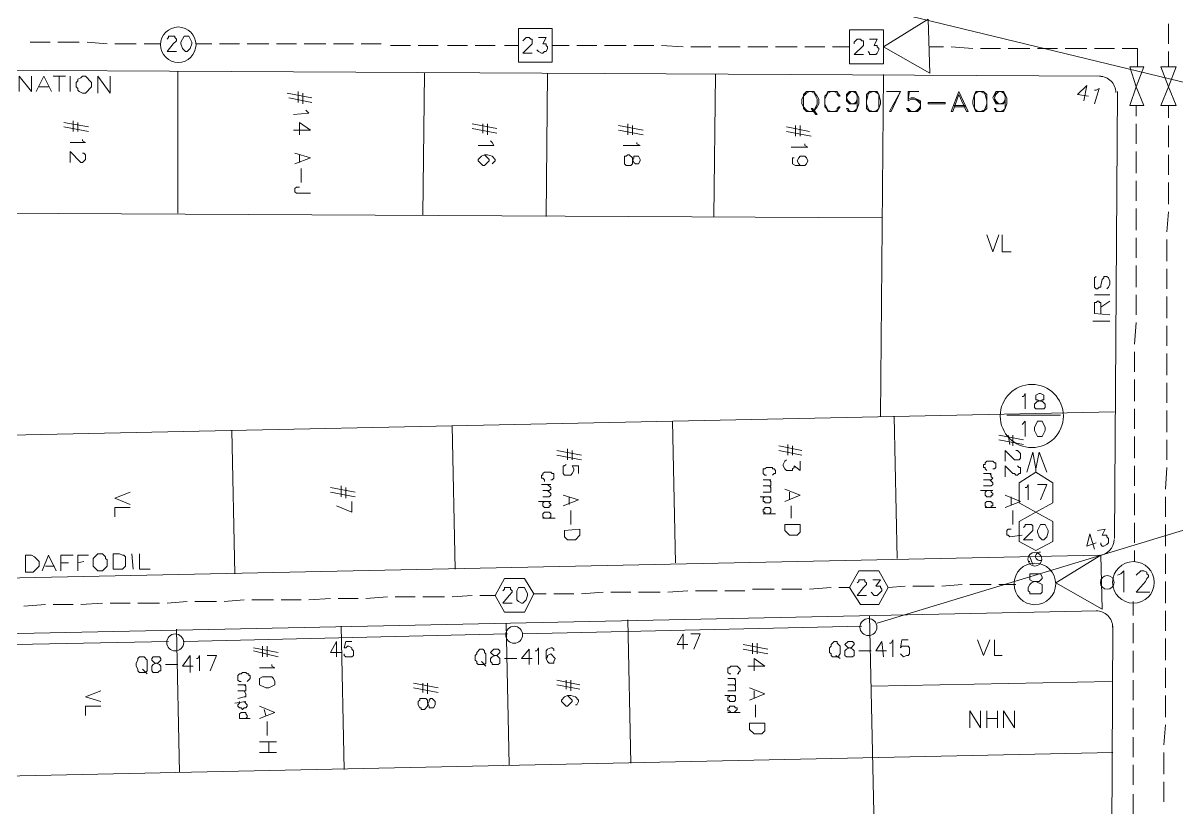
# Model space of a CAD drawing. Header units: millimetres. Extents: x 5.9 to 40.1, y 2 to 30.5.
# Drawn here: x 18.344 to 21.81, y 17.949 to 20.307 of the extents above; entities that cross this region are included whole.
import ezdxf

# ---------------------------------------------------------------- set-up
doc = ezdxf.new("R2010")
doc.units = ezdxf.units.MM
for name, color, linetype, true_color in [('PDF_S31$Actives-LineExtender', 94, 'Continuous', 0x009500), ('PDF_S31$Cable-565', 23, 'Continuous', 0xdd8a6e), ('PDF_S31$LOTS', 254, 'Continuous', 0xdcdcdc), ('PDF_S31$ROAD', 8, 'Continuous', 0x808080), ('PDF_S31$SDU', 157, 'Continuous', 0x396472), ('PDF_S31$Symbols-EndOfLine', 15, 'Continuous', 0x954a4a)]:
    doc.layers.add(name, color=color, linetype=linetype, true_color=true_color)
for name, color, linetype in [('PDF_S31$NAME-ROAD', 7, 'Continuous'), ('PDF_S31$Passives-Highleg', 7, 'Continuous'), ('PDF_S31$Passives-Splt2way', 7, 'Continuous'), ('PDF_S31$Passives-TapOffs', 7, 'Continuous'), ('PDF_S31$POLE', 7, 'Continuous'), ('PDF_S31$STRAND', 7, 'Continuous'), ('PDF_S31$Symbols-Splice', 7, 'Continuous'), ('PDF_S31$Symbols-Terminator', 7, 'Continuous')]:
    doc.layers.add(name, color=color, linetype=linetype)

msp = doc.modelspace()

# ---------------------------------------------------------------- linework, layer by layer
at = {"layer": 'PDF_S31$Actives-LineExtender', "lineweight": 9}
for points in [[(21.0671, 20.1565), (20.9283, 20.2352), (21.0625, 20.3185)], [(20.6969, 20.101), (20.7201, 20.101), (20.7247, 20.0917), (20.7293, 20.0871), (20.7339, 20.0778), (20.7339, 20.064), (20.7293, 20.0547), (20.7247, 20.0501), (20.7201, 20.0408), (20.6969, 20.0408), (20.6877, 20.0501), (20.6877, 20.0547), (20.683, 20.064), (20.683, 20.0778), (20.6877, 20.0871), (20.6877, 20.0917)], [(20.7062, 20.101), (20.7108, 20.101), (20.7201, 20.0964), (20.7293, 20.0778), (20.7293, 20.064), (20.7201, 20.0455), (20.7108, 20.0408), (20.7062, 20.0408), (20.6969, 20.0455), (20.6877, 20.0547), (20.6877, 20.0871), (20.6969, 20.0964)], [(20.7524, 20.0778), (20.7524, 20.064), (20.7617, 20.0455), (20.771, 20.0408), (20.7617, 20.0408), (20.7571, 20.0501), (20.7524, 20.0547), (20.7524, 20.064), (20.7524, 20.0778), (20.7524, 20.0871), (20.7571, 20.0917), (20.7617, 20.101), (20.771, 20.101), (20.7802, 20.101), (20.771, 20.101), (20.7617, 20.0964)], [(20.7802, 20.101), (20.7895, 20.101), (20.7941, 20.0917), (20.7987, 20.0871), (20.7941, 20.0871), (20.7895, 20.0917), (20.7895, 20.0964)], [(20.8866, 20.101), (20.9098, 20.101), (20.9144, 20.0917), (20.919, 20.0732), (20.919, 20.064), (20.9144, 20.0501), (20.9098, 20.0408), (20.8866, 20.0408), (20.8774, 20.0501), (20.8774, 20.0917)], [(20.9375, 20.101), (20.9792, 20.101)], [(20.9468, 20.0408), (20.9792, 20.101), (20.9514, 20.0408)], [(21.155, 20.101), (21.1828, 20.0408), (21.1781, 20.0408), (21.155, 20.0917), (21.1365, 20.0408), (21.1319, 20.0408)], [(21.2059, 20.101), (21.229, 20.101), (21.2383, 20.0917), (21.2383, 20.0501), (21.229, 20.0408), (21.2059, 20.0408), (21.2013, 20.0501), (21.1966, 20.064), (21.1966, 20.0732), (21.2013, 20.0917)], [(21.0625, 20.064), (21.0625, 20.0686), (21.1134, 20.0686), (21.1134, 20.064)], [(20.7293, 20.0316), (20.7247, 20.0316), (20.7108, 20.0501), (20.7154, 20.0501)], [(20.771, 20.0408), (20.7802, 20.0408)], [(20.7895, 20.0455), (20.7895, 20.0501), (20.7941, 20.0547), (20.7987, 20.0547), (20.7941, 20.0501), (20.7895, 20.0408), (20.7802, 20.0408)], [(21.5853, 18.5463), (21.4465, 18.625), (21.5807, 18.7083)]]:
    msp.add_lwpolyline(points, close=True, dxfattribs=at)
for points in [[(20.8496, 20.0825), (20.8496, 20.0732), (20.845, 20.064), (20.8265, 20.064), (20.8172, 20.0732), (20.8172, 20.0917), (20.8265, 20.101), (20.845, 20.101), (20.8542, 20.0825), (20.8542, 20.064), (20.8496, 20.0501), (20.845, 20.0408), (20.8219, 20.0408), (20.8172, 20.0501), (20.8219, 20.0501), (20.8265, 20.0408)], [(20.8311, 20.064), (20.8219, 20.0732), (20.8172, 20.0825), (20.8219, 20.0917), (20.8311, 20.101), (20.8172, 20.0871)], [(20.8311, 20.101), (20.8357, 20.101), (20.845, 20.0964), (20.8496, 20.0871)], [(20.8404, 20.101), (20.8496, 20.0917), (20.8496, 20.0501), (20.8404, 20.0408)], [(20.8866, 20.0408), (20.882, 20.0501), (20.8774, 20.064), (20.8774, 20.0732), (20.882, 20.0917), (20.8866, 20.101)], [(20.8866, 20.0964), (20.8959, 20.101), (20.9005, 20.101), (20.9098, 20.0964)], [(20.9051, 20.101), (20.9144, 20.0917), (20.9144, 20.0501), (20.9051, 20.0408)], [(21.0254, 20.0408), (21.0347, 20.0501), (21.0393, 20.0593), (21.0393, 20.064), (21.0301, 20.0732), (21.0208, 20.0778), (21.0116, 20.0778), (21.0023, 20.0732), (21.0023, 20.101), (21.0347, 20.101), (21.0069, 20.101), (21.0023, 20.0778), (21.0116, 20.0825), (21.0208, 20.0825), (21.0393, 20.0732), (21.0393, 20.0501), (21.0301, 20.0408), (21.0023, 20.0408), (21.0023, 20.0455), (20.9977, 20.0501), (21.0023, 20.0501), (21.0023, 20.0455), (21.0116, 20.0408), (21.0208, 20.0408), (21.0301, 20.0455), (21.0393, 20.0547)], [(21.2105, 20.0408), (21.2013, 20.0501), (21.2013, 20.0917), (21.2105, 20.101)], [(21.2059, 20.0964), (21.2151, 20.101), (21.2198, 20.101), (21.229, 20.0964)], [(21.229, 20.101), (21.2337, 20.0917), (21.2383, 20.0732), (21.2383, 20.064), (21.2337, 20.0501), (21.229, 20.0408)], [(21.2938, 20.0825), (21.2938, 20.0732), (21.2892, 20.064), (21.266, 20.064), (21.2568, 20.0825), (21.266, 20.101), (21.2892, 20.101), (21.2984, 20.0825), (21.2984, 20.064), (21.2938, 20.0501), (21.2892, 20.0408), (21.266, 20.0408), (21.2614, 20.0501), (21.266, 20.0501), (21.266, 20.0408)], [(21.2753, 20.064), (21.266, 20.0732), (21.2614, 20.0825), (21.266, 20.0917), (21.2753, 20.101), (21.2799, 20.101), (21.2892, 20.0964), (21.2938, 20.0871)], [(21.2614, 20.0871), (21.266, 20.0964), (21.2753, 20.101)], [(21.2846, 20.101), (21.2938, 20.0917), (21.2938, 20.0501), (21.2846, 20.0408)], [(20.8496, 20.0778), (20.845, 20.0686), (20.8357, 20.064), (20.8311, 20.064), (20.8172, 20.0778)], [(20.8496, 20.0732), (20.8404, 20.064)], [(21.0254, 20.0778), (21.0347, 20.0732), (21.0393, 20.064)], [(21.2938, 20.0778), (21.2892, 20.0686), (21.2799, 20.064), (21.2753, 20.064), (21.266, 20.0686), (21.2614, 20.0778)], [(21.2938, 20.0732), (21.2846, 20.064)], [(20.845, 20.0455), (20.8357, 20.0408), (20.8311, 20.0408), (20.8219, 20.0455)], [(20.9098, 20.0455), (20.9005, 20.0408), (20.8959, 20.0408), (20.8866, 20.0455)], [(21.0023, 20.0501), (21.0116, 20.0408)], [(21.1735, 20.0593), (21.1411, 20.0593)], [(21.1735, 20.0547), (21.1411, 20.0547)], [(21.229, 20.0455), (21.2198, 20.0408), (21.2151, 20.0408), (21.2059, 20.0455)], [(21.2892, 20.0455), (21.2799, 20.0408), (21.2753, 20.0408), (21.266, 20.0455)]]:
    msp.add_lwpolyline(points, dxfattribs=at)
at = {"layer": 'PDF_S31$Cable-565', "lineweight": 13}
for points in [[(21.7843, 20.2444), (21.7843, 20.3046)], [(18.4251, 20.249), (18.3649, 20.249)], [(18.513, 20.249), (18.4482, 20.249)], [(18.5963, 20.2444), (18.5361, 20.249)], [(18.6842, 20.2444), (18.6194, 20.2444)], [(18.7582, 20.2444), (18.7073, 20.2444)], [(18.9109, 20.2444), (18.8646, 20.2444)], [(18.9942, 20.2444), (18.934, 20.2444)], [(19.0821, 20.2444), (19.0173, 20.2444)], [(19.1654, 20.2444), (19.1052, 20.2444)], [(19.2533, 20.2444), (19.1885, 20.2444)], [(19.3366, 20.2444), (19.2764, 20.2444)], [(19.4199, 20.2444), (19.3597, 20.2444)], [(19.5078, 20.2398), (19.4476, 20.2398)], [(19.5911, 20.2398), (19.5309, 20.2398)], [(19.679, 20.2398), (19.6188, 20.2398)], [(19.7623, 20.2398), (19.7021, 20.2398)], [(19.8317, 20.2398), (19.79, 20.2398)], [(19.9844, 20.2398), (19.9335, 20.2398)], [(20.0677, 20.2398), (20.0075, 20.2398)], [(20.1556, 20.2398), (20.0908, 20.2398)], [(20.2389, 20.2398), (20.1787, 20.2398)], [(20.3268, 20.2352), (20.262, 20.2398)], [(20.41, 20.2352), (20.3499, 20.2352)], [(20.498, 20.2352), (20.4332, 20.2352)], [(20.5812, 20.2352), (20.5211, 20.2352)], [(20.6692, 20.2352), (20.6044, 20.2352)], [(20.7524, 20.2352), (20.6923, 20.2352)], [(20.8265, 20.2352), (20.7756, 20.2352)], [(21.1087, 20.2352), (21.0671, 20.2352)], [(21.1966, 20.2305), (21.1319, 20.2352)], [(21.2799, 20.2305), (21.2198, 20.2305)], [(21.3678, 20.2305), (21.3031, 20.2305)], [(21.4511, 20.2305), (21.391, 20.2305)], [(21.539, 20.2305), (21.4743, 20.2305)], [(21.6223, 20.2305), (21.5622, 20.2305)], [(21.6917, 20.175), (21.6917, 20.2305), (21.6455, 20.2305)], [(21.7843, 20.175), (21.7843, 20.2213)], [(21.6871, 20.0269), (21.6871, 20.0593)], [(21.7843, 20.0223), (21.7843, 20.0593)], [(21.6871, 19.9437), (21.6871, 20.0038)], [(21.7843, 19.9344), (21.7843, 19.9992)], [(21.6871, 19.8557), (21.6871, 19.9205)], [(21.7843, 19.8511), (21.7843, 19.9113)], [(21.6871, 19.7725), (21.6871, 19.8326)], [(21.7843, 19.7632), (21.7843, 19.828)], [(21.6871, 19.6846), (21.6871, 19.7493)], [(21.7796, 19.6799), (21.7843, 19.7401)], [(21.6871, 19.6013), (21.6871, 19.6614)], [(21.7796, 19.592), (21.7796, 19.6568)], [(21.6871, 19.5134), (21.6871, 19.5781)], [(21.7796, 19.5087), (21.7796, 19.5689)], [(21.6871, 19.4301), (21.6871, 19.4902)], [(21.7796, 19.4208), (21.7796, 19.4856)], [(21.6825, 19.3422), (21.6871, 19.4069)], [(21.7796, 19.3375), (21.7796, 19.3977)], [(21.6825, 19.2589), (21.6825, 19.319)], [(21.7796, 19.2496), (21.7796, 19.3144)], [(21.6825, 19.171), (21.6825, 19.2357)], [(21.7796, 19.1663), (21.7796, 19.2265)], [(21.6825, 19.0877), (21.6825, 19.1478)], [(21.7796, 19.0784), (21.7796, 19.1432)], [(21.6825, 18.9998), (21.6825, 19.0645)], [(21.7796, 18.9951), (21.7796, 19.0553)], [(21.6825, 18.9165), (21.6825, 18.9766)], [(21.775, 18.9072), (21.7796, 18.972)], [(21.6825, 18.8286), (21.6825, 18.8933)], [(21.775, 18.8239), (21.775, 18.8841)], [(21.6825, 18.7453), (21.6825, 18.8054)], [(21.775, 18.736), (21.775, 18.8008)], [(21.6825, 18.6897), (21.6825, 18.7221)], [(21.775, 18.6527), (21.775, 18.7129)], [(20.7062, 18.6065), (20.771, 18.6111)], [(20.7941, 18.6111), (20.8265, 18.6111)], [(20.9422, 18.6111), (20.9931, 18.6157)], [(21.0162, 18.6157), (21.081, 18.6157)], [(21.1041, 18.6157), (21.1643, 18.6203)], [(21.1874, 18.6203), (21.2522, 18.6203)], [(21.2753, 18.6203), (21.3262, 18.6203)], [(21.775, 18.5648), (21.775, 18.6296)], [(19.2024, 18.5741), (19.2672, 18.5787)], [(19.2903, 18.5787), (19.3505, 18.5787)], [(19.3736, 18.5787), (19.4384, 18.5833)], [(19.4615, 18.5833), (19.5217, 18.5833)], [(19.5448, 18.5833), (19.6096, 18.5833)], [(19.6327, 18.5833), (19.6929, 18.5879)], [(19.716, 18.5879), (19.7623, 18.5879)], [(19.8779, 18.5926), (19.915, 18.5926)], [(19.9381, 18.5926), (19.9982, 18.5926)], [(20.0214, 18.5926), (20.0862, 18.5972)], [(20.1093, 18.5972), (20.1694, 18.5972)], [(20.1926, 18.5972), (20.2574, 18.5972)], [(20.2805, 18.5972), (20.3406, 18.6018)], [(20.3638, 18.6018), (20.4286, 18.6018)], [(20.4517, 18.6018), (20.5118, 18.6018)], [(20.535, 18.6065), (20.5998, 18.6065)], [(20.6229, 18.6065), (20.683, 18.6065)], [(18.3464, 18.5556), (18.4112, 18.5602)], [(18.4343, 18.5602), (18.4945, 18.5602)], [(18.5176, 18.5602), (18.5824, 18.5648)], [(18.6055, 18.5648), (18.6657, 18.5648)], [(18.6888, 18.5648), (18.7536, 18.5648)], [(18.7767, 18.5648), (18.8369, 18.5694)], [(18.86, 18.5694), (18.9248, 18.5694)], [(18.9479, 18.5694), (19.0081, 18.5741)], [(19.0312, 18.5741), (19.096, 18.5741)], [(19.1191, 18.5741), (19.1793, 18.5741)], [(21.6779, 18.5278), (21.6779, 18.5694)], [(21.775, 18.4815), (21.775, 18.5417)], [(21.6779, 18.4445), (21.6779, 18.5047)], [(21.775, 18.3936), (21.775, 18.4584)], [(21.6779, 18.3566), (21.6779, 18.4214)], [(21.775, 18.3103), (21.775, 18.3705)], [(21.6779, 18.2733), (21.6779, 18.3335)], [(21.775, 18.2224), (21.775, 18.2872)], [(21.6779, 18.1854), (21.6779, 18.2502)], [(21.7704, 18.1391), (21.775, 18.1993)], [(21.6779, 18.1021), (21.6779, 18.1623)], [(21.7704, 18.0512), (21.7704, 18.116)], [(21.6779, 18.0188), (21.6779, 18.079)], [(21.7704, 17.9679), (21.7704, 18.0281)], [(21.6779, 17.9309), (21.6779, 17.9911)]]:
    msp.add_lwpolyline(points, dxfattribs=at)
at = {"layer": 'PDF_S31$LOTS', "lineweight": 0}
for points in [[(18.8091, 20.1611), (18.8091, 19.7354)], [(19.5494, 20.1565), (19.5448, 19.7308)], [(19.9196, 20.1565), (19.915, 19.7262)], [(20.4239, 20.1519), (20.4193, 19.7262)], [(20.9283, 20.1519), (20.919, 19.1247)], [(20.9236, 19.7216), (16.5465, 19.7447)], [(21.6223, 19.1386), (16.9768, 19.0414)], [(19.642, 18.6666), (19.6327, 19.0969)], [(20.3036, 18.6851), (20.2944, 19.1108)], [(20.9699, 18.699), (20.9607, 19.1247)], [(18.9803, 18.6527), (18.971, 19.083)], [(20.1694, 18.0836), (20.1602, 18.5139)], [(20.919, 17.024), (20.8866, 18.5278)], [(18.8137, 18.0558), (18.8045, 18.4862)], [(19.3088, 18.0651), (19.2996, 18.4954)], [(19.8039, 18.079), (19.7947, 18.5047)], [(21.6131, 18.3288), (20.8913, 18.315)], [(21.6177, 18.116), (15.5656, 17.9864)]]:
    msp.add_lwpolyline(points, dxfattribs=at)
at = {"layer": 'PDF_S31$NAME-ROAD', "lineweight": 9}
for points in [[(18.3325, 20.101), (18.3325, 20.1473), (18.3695, 20.101), (18.3695, 20.1473)], [(18.3834, 20.101), (18.4066, 20.1473), (18.4297, 20.101)], [(18.4713, 20.1473), (18.4343, 20.1473)], [(18.4528, 20.101), (18.4528, 20.1473)], [(18.4852, 20.101), (18.4852, 20.1473)], [(18.5685, 20.0964), (18.5685, 20.1473), (18.6055, 20.0964), (18.6055, 20.1473)], [(18.4204, 20.1149), (18.3927, 20.1149)], [(21.5992, 19.5087), (21.6038, 19.5134), (21.6084, 19.5226), (21.6084, 19.5319), (21.6038, 19.5411), (21.5992, 19.5457), (21.5899, 19.5457), (21.5899, 19.5411), (21.5853, 19.5365), (21.5807, 19.518), (21.5807, 19.5134), (21.5761, 19.5134), (21.5714, 19.5087), (21.5668, 19.5087), (21.5622, 19.5134), (21.5622, 19.5411), (21.5668, 19.5457)], [(21.6084, 19.4902), (21.5622, 19.4902)], [(21.6084, 19.4301), (21.5622, 19.4347), (21.5622, 19.4671), (21.5668, 19.4671), (21.5714, 19.4717), (21.5761, 19.4717), (21.5761, 19.4671), (21.5807, 19.4671), (21.5807, 19.4347)], [(21.6084, 19.4717), (21.5807, 19.4532)], [(21.6084, 19.4116), (21.5575, 19.4116)], [(18.4019, 18.662), (18.4204, 18.7083), (18.4436, 18.662)], [(18.4575, 18.662), (18.4575, 18.7083), (18.4945, 18.7083)], [(18.4806, 18.6851), (18.4575, 18.6851)], [(18.5083, 18.662), (18.5083, 18.7083), (18.5407, 18.7083)], [(18.5269, 18.6897), (18.5083, 18.6851)], [(18.6749, 18.6666), (18.6703, 18.7129)], [(18.7258, 18.6666), (18.6934, 18.6666), (18.6934, 18.7129)], [(18.4389, 18.6759), (18.4112, 18.6759)]]:
    msp.add_lwpolyline(points, dxfattribs=at)
for points in [[(18.5222, 20.1473), (18.5315, 20.1473), (18.55, 20.1287), (18.55, 20.1149), (18.5315, 20.0964), (18.5222, 20.0964), (18.513, 20.101), (18.5083, 20.1056), (18.5083, 20.1102), (18.5037, 20.1149), (18.5037, 20.1287), (18.5083, 20.1334), (18.5083, 20.138), (18.5176, 20.1426)], [(18.351, 18.7083), (18.3695, 18.7083), (18.3788, 18.7036), (18.3927, 18.6897), (18.3927, 18.6759), (18.3742, 18.6574), (18.351, 18.6574)], [(18.5685, 18.7129), (18.5824, 18.7129), (18.5916, 18.7036), (18.5916, 18.699), (18.5963, 18.6944), (18.5963, 18.6759), (18.5824, 18.662), (18.5685, 18.662), (18.5546, 18.6759), (18.5546, 18.699)], [(18.6148, 18.7129), (18.6333, 18.7129), (18.6425, 18.7083), (18.6472, 18.7083), (18.6518, 18.7036), (18.6518, 18.6759), (18.6425, 18.6666), (18.6148, 18.6666)]]:
    msp.add_lwpolyline(points, close=True, dxfattribs=at)
at = {"layer": 'PDF_S31$Passives-Highleg', "lineweight": 9}
msp.add_lwpolyline([(21.3678, 18.6897), (21.3632, 18.6897)], dxfattribs=at)
msp.add_lwpolyline([(21.3678, 18.7036), (21.3771, 18.6805)], close=True, dxfattribs=at)
for centre in [(21.3831, 18.6962), (21.6005, 18.6268)]:
    msp.add_circle(centre, 0.0208, dxfattribs=at)
msp.add_arc((21.3979, 18.705), 0.0127, 79.5085, 303.1113, dxfattribs=at)
at = {"layer": 'PDF_S31$Passives-Splt2way', "lineweight": 9}
msp.add_lwpolyline([(21.3678, 18.6527), (21.4002, 18.6527), (21.4049, 18.6435), (21.4049, 18.6388), (21.3956, 18.6296), (21.3817, 18.6296), (21.3725, 18.625), (21.3678, 18.6203), (21.3632, 18.6111), (21.3632, 18.6018), (21.3678, 18.5972), (21.3678, 18.5926), (21.4002, 18.5926), (21.4049, 18.5972), (21.4049, 18.6203), (21.3863, 18.6296), (21.3771, 18.6296), (21.3678, 18.6342)], close=True, dxfattribs=at)
for points in [[(21.6316, 18.6481), (21.6408, 18.6527), (21.6501, 18.662), (21.6501, 18.5972)], [(21.6871, 18.6481), (21.701, 18.662), (21.7102, 18.662), (21.7195, 18.6574), (21.7195, 18.6527), (21.7241, 18.6481), (21.7241, 18.6435), (21.7195, 18.6388), (21.7149, 18.6296), (21.6871, 18.5972), (21.7287, 18.5972)]]:
    msp.add_lwpolyline(points, dxfattribs=at)
for centre in [(21.3831, 18.6222), (21.6792, 18.6268)]:
    msp.add_circle(centre, 0.0625, dxfattribs=at)
at = {"layer": 'PDF_S31$Passives-TapOffs', "lineweight": 9}
for points in [[(19.8317, 20.2907), (19.9335, 20.2907), (19.9335, 20.1889), (19.8317, 20.1889)], [(20.9283, 20.1843), (20.8265, 20.1843), (20.8265, 20.2861), (20.9283, 20.2861)], [(18.8276, 20.2676), (18.8415, 20.2676), (18.8507, 20.249), (18.8507, 20.2444), (18.8461, 20.2305), (18.8369, 20.2213), (18.8322, 20.2213), (18.823, 20.2305), (18.8184, 20.2444), (18.8184, 20.249)], [(21.3355, 18.9257), (21.3863, 18.9581), (21.4372, 18.9257), (21.4372, 18.8656), (21.3863, 18.8378), (21.3355, 18.8656)], [(21.3355, 18.81), (21.3863, 18.8378), (21.4372, 18.81), (21.4372, 18.7499), (21.3863, 18.7221), (21.3355, 18.7499)], [(21.4002, 18.8008), (21.4141, 18.8008), (21.4234, 18.7823), (21.4234, 18.7777), (21.4187, 18.7638), (21.4095, 18.7545), (21.4049, 18.7545), (21.3956, 18.7638), (21.391, 18.7777), (21.391, 18.7823)], [(20.8589, 18.5602), (20.8265, 18.6111), (20.8542, 18.662), (20.9144, 18.662), (20.9422, 18.6111), (20.9144, 18.5602)], [(19.79, 18.5371), (19.7623, 18.5879), (19.79, 18.6388), (19.8502, 18.6388), (19.8779, 18.5926), (19.8502, 18.5371)], [(19.8317, 18.6111), (19.8502, 18.6111), (19.8594, 18.5926), (19.8594, 18.5879), (19.8548, 18.5741), (19.8456, 18.5648), (19.8409, 18.5648), (19.8317, 18.5694), (19.827, 18.5741), (19.827, 18.6018)]]:
    msp.add_lwpolyline(points, close=True, dxfattribs=at)
for points in [[(18.8045, 20.2213), (18.7767, 20.2213), (18.7952, 20.2444), (18.8045, 20.2537), (18.8045, 20.2583), (18.7998, 20.2629), (18.7998, 20.2676), (18.7813, 20.2676), (18.7813, 20.2629), (18.7767, 20.2583)], [(19.8456, 20.2537), (19.8548, 20.2629), (19.8641, 20.2629), (19.8687, 20.2583), (19.8733, 20.2583), (19.8733, 20.2444), (19.8456, 20.2167), (19.8733, 20.2167)], [(19.8918, 20.2629), (19.915, 20.2629), (19.9057, 20.2444), (19.915, 20.2444), (19.915, 20.2398), (19.9196, 20.2352), (19.9196, 20.2305), (19.915, 20.2213), (19.9103, 20.2213), (19.9057, 20.2167), (19.9011, 20.2167), (19.8918, 20.2213), (19.8872, 20.2259)], [(20.8404, 20.2444), (20.8404, 20.249), (20.8496, 20.2583), (20.8589, 20.2583), (20.8635, 20.2537), (20.8681, 20.2537), (20.8681, 20.2398), (20.8404, 20.212), (20.8681, 20.212)], [(20.8866, 20.2583), (20.9098, 20.2583), (20.9005, 20.2398), (20.9098, 20.2398), (20.9098, 20.2352), (20.9144, 20.2305), (20.9144, 20.2259), (20.9098, 20.2167), (20.9051, 20.212), (20.8866, 20.212), (20.8866, 20.2167), (20.882, 20.2213)], [(21.354, 18.9118), (21.3586, 18.9118), (21.3632, 18.9211), (21.3632, 18.8748)], [(21.391, 18.9211), (21.4187, 18.9211), (21.4002, 18.8748)], [(21.3771, 18.7545), (21.3493, 18.7545), (21.3771, 18.7823), (21.3771, 18.7962), (21.3725, 18.8008), (21.354, 18.8008), (21.354, 18.7962), (21.3493, 18.7915)], [(19.8132, 18.5648), (19.7854, 18.5648), (19.8039, 18.5879), (19.8132, 18.5972), (19.8132, 18.6018), (19.8085, 18.6065), (19.8085, 18.6111), (19.79, 18.6111), (19.79, 18.6065), (19.7854, 18.6018)], [(20.8774, 18.5879), (20.8496, 18.5879), (20.8681, 18.6111), (20.8774, 18.6203), (20.8774, 18.625), (20.8728, 18.6296), (20.8728, 18.6342), (20.8542, 18.6342), (20.8542, 18.6296), (20.8496, 18.625)], [(20.8959, 18.6342), (20.919, 18.6342), (20.9051, 18.6157), (20.919, 18.6157), (20.919, 18.6111), (20.9236, 18.6065), (20.9236, 18.6018), (20.9098, 18.5879), (20.9005, 18.5879), (20.8913, 18.5972)]]:
    msp.add_lwpolyline(points, dxfattribs=at)
msp.add_circle((18.8103, 20.2417), 0.0532, dxfattribs=at)
at = {"layer": 'PDF_S31$POLE', "lineweight": 0}
for points in [[(20.7802, 18.4491), (20.7895, 18.4491), (20.7895, 18.4445), (20.7987, 18.4353), (20.7987, 18.4121), (20.7941, 18.4075), (20.7941, 18.4029), (20.7756, 18.4029), (20.771, 18.4075), (20.771, 18.4121), (20.7663, 18.4167), (20.7663, 18.4306), (20.771, 18.4353), (20.771, 18.4399)], [(20.8219, 18.4491), (20.8357, 18.4491), (20.8404, 18.4445), (20.8404, 18.4399), (20.8311, 18.4306), (20.8265, 18.4306), (20.8172, 18.426), (20.8126, 18.4214), (20.8126, 18.4075), (20.8172, 18.4029), (20.8357, 18.4029), (20.8404, 18.4075), (20.8404, 18.4214), (20.8357, 18.426), (20.8265, 18.4306), (20.8219, 18.4306), (20.8126, 18.4399)], [(18.6934, 18.4029), (18.7073, 18.4029), (18.7166, 18.3936), (18.7166, 18.3612), (18.7119, 18.3566), (18.6934, 18.3566), (18.6888, 18.3612), (18.6888, 18.3659), (18.6842, 18.3751), (18.6842, 18.3844), (18.6888, 18.3936), (18.6888, 18.3982)], [(18.7351, 18.4029), (18.7536, 18.4029), (18.7582, 18.3982), (18.7582, 18.3936), (18.749, 18.3844), (18.7443, 18.3844), (18.7351, 18.3797), (18.7304, 18.3751), (18.7304, 18.3612), (18.7351, 18.3566), (18.749, 18.3566), (18.7536, 18.3612), (18.7582, 18.3612), (18.7582, 18.3751), (18.7536, 18.3797), (18.7443, 18.3844), (18.7397, 18.3844), (18.7304, 18.3936), (18.7304, 18.3982)], [(19.716, 18.426), (19.7253, 18.426), (19.7299, 18.4214), (19.7299, 18.4167), (19.7345, 18.4121), (19.7345, 18.3844), (19.7299, 18.3797), (19.7114, 18.3797), (19.7067, 18.3844), (19.7067, 18.389), (19.7021, 18.3936), (19.7021, 18.4075), (19.7067, 18.4121), (19.7067, 18.4167)], [(19.7576, 18.426), (19.7715, 18.426), (19.7761, 18.4214), (19.7761, 18.4167), (19.7669, 18.4075), (19.7623, 18.4075), (19.7576, 18.4075), (19.7484, 18.4167)], [(19.9196, 18.4029), (19.9196, 18.4075), (19.9288, 18.4121), (19.9427, 18.3982), (19.9381, 18.389), (19.9381, 18.3844), (19.9242, 18.3844), (19.9196, 18.389), (19.915, 18.3982)]]:
    msp.add_lwpolyline(points, close=True, dxfattribs=at)
for points in [[(20.9375, 18.4214), (20.9051, 18.4214), (20.9236, 18.4491), (20.9283, 18.4029)], [(20.9468, 18.4445), (20.9514, 18.4445), (20.956, 18.4538), (20.956, 18.4029)], [(20.9792, 18.4121), (20.9884, 18.4029), (20.9977, 18.4075), (21.0023, 18.4075), (21.0069, 18.4121), (21.0069, 18.4306), (21.0023, 18.4353), (20.9838, 18.4353), (20.9792, 18.4306), (20.9838, 18.4538), (21.0023, 18.4538)], [(18.8554, 18.3751), (18.823, 18.3751), (18.8461, 18.4075), (18.8461, 18.3566)], [(18.8646, 18.3982), (18.8693, 18.3982), (18.8739, 18.4075), (18.8739, 18.3612)], [(18.897, 18.4075), (18.9248, 18.4075), (18.9063, 18.3612)], [(19.7669, 18.4075), (19.7761, 18.3982), (19.7761, 18.3844), (19.7715, 18.3797), (19.753, 18.3797), (19.753, 18.3844), (19.7484, 18.389), (19.7484, 18.3982), (19.753, 18.4029), (19.7623, 18.4075)], [(19.8733, 18.3982), (19.8409, 18.3982), (19.8641, 18.426), (19.8641, 18.3797)], [(19.8826, 18.4214), (19.8872, 18.4214), (19.8918, 18.4306), (19.8918, 18.3797)], [(19.915, 18.3982), (19.915, 18.4214), (19.9196, 18.426), (19.9288, 18.4306), (19.9335, 18.4306), (19.9381, 18.426), (19.9381, 18.4214)], [(20.7987, 18.3982), (20.7848, 18.4075)], [(20.8913, 18.4214), (20.8542, 18.4214)], [(18.8091, 18.3797), (18.7721, 18.3797)], [(19.7345, 18.3751), (19.7206, 18.389)], [(19.827, 18.3982), (19.79, 18.3982)], [(18.7166, 18.352), (18.7027, 18.3659)]]:
    msp.add_lwpolyline(points, dxfattribs=at)
for centre in [(20.8833, 18.4926), (19.8191, 18.4695), (18.8011, 18.4463)]:
    msp.add_circle(centre, 0.0255, dxfattribs=at)
at = {"layer": 'PDF_S31$ROAD', "lineweight": 0}
for points in [[(21.5807, 20.1473), (15.6118, 20.1796)], [(21.6223, 18.7591), (21.6316, 20.101)], [(15.6165, 18.5833), (21.5761, 18.7083)], [(15.6118, 18.4167), (21.5714, 18.5417)], [(21.6084, 16.6446), (21.6177, 18.4954)]]:
    msp.add_lwpolyline(points, dxfattribs=at)
for centre, start, end in [((21.5774, 20.0982), 359.6595, 89.6869), ((21.5728, 18.7564), 271.225, 359.6595), ((21.5681, 18.4926), 359.6594, 91.225)]:
    msp.add_arc(centre, 0.0486, start, end, dxfattribs=at)
at = {"layer": 'PDF_S31$SDU', "lineweight": 0}
for points in [[(19.17, 20.0686), (19.17, 20.101)], [(19.1376, 20.0964), (19.2117, 20.0825)], [(19.1422, 20.0825), (19.2117, 20.0686)], [(19.1839, 20.064), (19.1839, 20.0964)], [(19.1931, 20.0455), (19.2024, 20.0362), (19.1561, 20.0316)], [(18.4667, 20.0084), (18.5407, 19.9946)], [(18.4945, 19.9807), (18.4945, 20.0131)], [(18.5083, 19.9807), (18.5083, 20.0084)], [(19.1746, 19.9714), (19.1746, 20.0084), (19.207, 19.9853), (19.1561, 19.9853)], [(19.6929, 20.0038), (19.7669, 19.9899)], [(19.7253, 19.9761), (19.7253, 20.0038)], [(19.7391, 19.9714), (19.7391, 20.0038)], [(20.1324, 19.9992), (20.2065, 19.9853)], [(20.1602, 19.9714), (20.1602, 20.0038)], [(20.1741, 19.9714), (20.1741, 19.9992)], [(20.6645, 19.9668), (20.6645, 19.9992)], [(20.6784, 19.9668), (20.6784, 19.9992)], [(18.4667, 19.9946), (18.5407, 19.9807)], [(19.6929, 19.9899), (19.7669, 19.9761)], [(20.1324, 19.9853), (20.2065, 19.9714)], [(20.6368, 19.9946), (20.7062, 19.9807)], [(20.6368, 19.9807), (20.7108, 19.9668)], [(18.5222, 19.9575), (18.5222, 19.9529), (18.5315, 19.9483), (18.4852, 19.9483)], [(19.7484, 19.9529), (19.753, 19.9483), (19.7576, 19.939), (19.7114, 19.939)], [(20.188, 19.9483), (20.188, 19.9437), (20.1972, 19.939), (20.1463, 19.939)], [(20.6923, 19.9437), (20.6923, 19.939), (20.7016, 19.9344), (20.6507, 19.9344)], [(18.5222, 19.9159), (18.5269, 19.9159), (18.5315, 19.9113), (18.5315, 19.8974), (18.5222, 19.8881), (18.5176, 19.8881), (18.4852, 19.9205), (18.4852, 19.8881)], [(19.1608, 19.9159), (19.207, 19.902), (19.1608, 19.8835)], [(19.1746, 19.8881), (19.1746, 19.9113)], [(19.7299, 19.9113), (19.7438, 19.8974), (19.7438, 19.8928), (19.7299, 19.8789), (19.7253, 19.8789), (19.7114, 19.8928), (19.7114, 19.8974), (19.7206, 19.9066), (19.7299, 19.9113), (19.7391, 19.9113), (19.753, 19.9066), (19.7623, 19.8974), (19.7623, 19.8928), (19.753, 19.8835)], [(20.6784, 19.8789), (20.6923, 19.8789), (20.6969, 19.8835), (20.7016, 19.8928), (20.6969, 19.902), (20.6923, 19.9066), (20.6784, 19.9066), (20.6738, 19.902), (20.6692, 19.8928), (20.6738, 19.8835), (20.6784, 19.8789), (20.6645, 19.8789), (20.6553, 19.8835), (20.6553, 19.902), (20.6599, 19.902)], [(19.1793, 19.828), (19.1793, 19.8696)], [(19.207, 19.7956), (19.1654, 19.7956), (19.1608, 19.8002), (19.1608, 19.8095), (19.1654, 19.8141), (19.1746, 19.8141)], [(21.2753, 19.6707), (21.2568, 19.6198), (21.2383, 19.6707)], [(21.3123, 19.6198), (21.2846, 19.6198), (21.2846, 19.6707)], [(21.2753, 19.0692), (21.3493, 19.0553)], [(21.3077, 19.0414), (21.3031, 19.0692)], [(21.3169, 19.0368), (21.3169, 19.0692)], [(19.9797, 18.9951), (19.9797, 19.0275)], [(20.6136, 19.0368), (20.683, 19.0229)], [(20.6414, 19.009), (20.6414, 19.0414)], [(20.6553, 19.009), (20.6553, 19.0368)], [(21.2753, 19.0553), (21.3493, 19.0414)], [(19.9473, 19.0229), (20.0214, 19.009)], [(19.9473, 19.009), (20.0214, 18.9951)], [(19.9936, 18.9951), (19.9936, 19.0229)], [(20.6136, 19.0229), (20.683, 19.009)], [(20.6784, 18.9905), (20.6784, 18.9627), (20.6599, 18.9766), (20.6599, 18.972), (20.6553, 18.9674), (20.6553, 18.9627), (20.6368, 18.9627), (20.6321, 18.9674), (20.6275, 18.9766), (20.6275, 18.9812), (20.6321, 18.9905), (20.6368, 18.9951)], [(21.3262, 19.0229), (21.3308, 19.0229), (21.3401, 19.0136), (21.3401, 18.9998), (21.3355, 18.9951), (21.3216, 18.9951), (21.2938, 19.0229), (21.2938, 18.9905)], [(19.9103, 18.9303), (19.9103, 18.935), (19.9057, 18.9396), (19.9011, 18.9396), (19.9011, 18.9489), (19.9057, 18.9489), (19.9057, 18.9535), (19.9103, 18.9581), (19.9288, 18.9581), (19.9335, 18.9535), (19.9381, 18.9535), (19.9381, 18.9396), (19.9335, 18.935), (19.9288, 18.935)], [(19.9751, 18.9812), (19.9705, 18.9766), (19.9659, 18.9766), (19.9659, 18.9535), (19.9705, 18.9489), (19.989, 18.9489), (19.9936, 18.9535), (19.9982, 18.9627), (19.9982, 18.9674), (19.9936, 18.9766), (20.0121, 18.9766), (20.0121, 18.9535)], [(20.5766, 18.9489), (20.572, 18.9489), (20.5674, 18.9535), (20.5674, 18.9674), (20.572, 18.9674), (20.5766, 18.972), (20.5951, 18.972), (20.5951, 18.9674), (20.5998, 18.9674), (20.6044, 18.9627), (20.6044, 18.9535), (20.5998, 18.9535), (20.5951, 18.9489)], [(21.2383, 18.9627), (21.2337, 18.9674), (21.2337, 18.972), (21.229, 18.972), (21.229, 18.9812), (21.2337, 18.9812), (21.2337, 18.9859), (21.2383, 18.9905), (21.2568, 18.9905), (21.2614, 18.9859), (21.266, 18.9859), (21.266, 18.972), (21.2614, 18.9674), (21.2568, 18.9674)], [(21.2938, 18.9442), (21.2938, 18.9766), (21.3169, 18.9535), (21.3216, 18.9535), (21.3262, 18.9489), (21.3308, 18.9489), (21.3355, 18.9535), (21.3401, 18.9535), (21.3401, 18.972), (21.3355, 18.972), (21.3308, 18.9766)], [(20.5674, 18.935), (20.5905, 18.935)], [(20.5859, 18.935), (20.5905, 18.9303), (20.5905, 18.9165), (20.5674, 18.9165)], [(21.229, 18.9535), (21.2522, 18.9535)], [(21.2475, 18.9535), (21.2522, 18.9489), (21.2522, 18.9442), (21.2568, 18.9396), (21.2522, 18.935), (21.229, 18.935)], [(21.2475, 18.935), (21.2568, 18.9257), (21.2568, 18.9211), (21.2522, 18.9165), (21.229, 18.9165)], [(18.6657, 18.8609), (18.6194, 18.8795), (18.6657, 18.898)], [(19.2672, 18.9118), (19.3412, 18.898)], [(19.2672, 18.898), (19.3412, 18.8841)], [(19.2996, 18.8841), (19.2996, 18.9165)], [(19.3134, 18.8795), (19.3134, 18.9118)], [(19.9011, 18.9211), (19.9288, 18.9211)], [(19.9196, 18.9211), (19.9288, 18.9118), (19.9288, 18.9072), (19.9242, 18.9026), (19.9057, 18.9026)], [(19.9196, 18.9026), (19.9288, 18.8933), (19.9288, 18.8887), (19.9242, 18.8841), (19.9057, 18.8841)], [(19.9659, 18.8887), (20.0121, 18.8748), (19.9659, 18.8563)], [(20.5859, 18.9165), (20.5905, 18.9118), (20.5905, 18.898), (20.5674, 18.898)], [(20.6321, 18.9072), (20.6784, 18.8887), (20.6321, 18.8702)], [(20.646, 18.8748), (20.646, 18.898)], [(21.2198, 18.9026), (21.2568, 18.9026)], [(21.2522, 18.9026), (21.2522, 18.898), (21.2568, 18.8933), (21.2568, 18.8887), (21.2522, 18.8887), (21.2522, 18.8841), (21.2383, 18.8841), (21.2337, 18.8887), (21.2337, 18.898), (21.2383, 18.9026)], [(21.2938, 18.8887), (21.3401, 18.8702), (21.2938, 18.8517)], [(19.332, 18.8702), (19.332, 18.8378), (19.2857, 18.8563)], [(19.8918, 18.8702), (19.9288, 18.8702)], [(19.9242, 18.8702), (19.9242, 18.8656), (19.9288, 18.8609), (19.9288, 18.8563), (19.9242, 18.8563), (19.9242, 18.8517), (19.9103, 18.8517), (19.9057, 18.8563), (19.9057, 18.8656), (19.9103, 18.8702)], [(19.9844, 18.8609), (19.9844, 18.8841)], [(20.5581, 18.8841), (20.5905, 18.8841)], [(20.5859, 18.8841), (20.5905, 18.8795), (20.5905, 18.8702), (20.5859, 18.8656), (20.572, 18.8656), (20.572, 18.8702), (20.5674, 18.8702), (20.5674, 18.8795), (20.572, 18.8841)], [(20.6507, 18.8193), (20.6507, 18.8563)], [(21.2383, 18.8517), (21.2337, 18.8563), (21.2337, 18.8656), (21.2383, 18.8702), (21.2522, 18.8702), (21.2522, 18.8656), (21.2568, 18.8656), (21.2568, 18.8563), (21.2522, 18.8563), (21.2522, 18.8517)], [(21.3123, 18.8609), (21.3123, 18.8841)], [(18.6194, 18.8239), (18.6194, 18.8517), (18.6657, 18.8517)], [(19.9103, 18.8193), (19.9057, 18.8239), (19.9057, 18.8332), (19.9103, 18.8378), (19.9242, 18.8378), (19.9288, 18.8332), (19.9288, 18.8239), (19.9242, 18.8193)], [(19.9057, 18.8193), (19.9427, 18.8193)], [(19.989, 18.8008), (19.989, 18.8424)], [(20.572, 18.8332), (20.572, 18.8378), (20.5674, 18.8378), (20.5674, 18.8471), (20.572, 18.8471), (20.572, 18.8517), (20.5859, 18.8517), (20.5905, 18.8471), (20.5905, 18.8378), (20.5859, 18.8332)], [(20.5674, 18.8332), (20.6044, 18.8332)], [(21.2337, 18.8517), (21.266, 18.8517)], [(21.3169, 18.8008), (21.3169, 18.8424)], [(21.3447, 18.7684), (21.3077, 18.7638), (21.3031, 18.7684), (21.2984, 18.7684), (21.2984, 18.7823), (21.3031, 18.7869), (21.3123, 18.7869)], [(20.5072, 18.4399), (20.5812, 18.426)], [(20.535, 18.4121), (20.535, 18.4445)], [(20.5489, 18.4121), (20.5489, 18.4445)], [(21.2475, 18.4538), (21.229, 18.4075), (21.2105, 18.4538)], [(21.2846, 18.4075), (21.2614, 18.4075), (21.2614, 18.4538)], [(19.0358, 18.4306), (19.1099, 18.4167)], [(19.0358, 18.4214), (19.1099, 18.4029)], [(19.0636, 18.4029), (19.0636, 18.4353)], [(19.0775, 18.4029), (19.0775, 18.4353)], [(20.5072, 18.426), (20.5812, 18.4121)], [(19.0914, 18.3797), (19.0914, 18.3751), (19.1006, 18.3705), (19.0543, 18.3705)], [(20.4702, 18.352), (20.4656, 18.352), (20.4609, 18.3566), (20.4609, 18.3705), (20.4656, 18.3705), (20.4702, 18.3751), (20.4887, 18.3751), (20.498, 18.3659), (20.498, 18.3612), (20.4933, 18.3566), (20.4933, 18.352), (20.4887, 18.352)], [(20.5396, 18.3612), (20.5396, 18.3982), (20.572, 18.3751), (20.5211, 18.3751)], [(18.9988, 18.3288), (18.9942, 18.3288), (18.9896, 18.3335), (18.9896, 18.3473), (18.9942, 18.352), (18.9988, 18.352), (19.0034, 18.3566), (19.0127, 18.3566), (19.0173, 18.352), (19.0219, 18.352), (19.0219, 18.3473), (19.0266, 18.3473), (19.0266, 18.3381), (19.0173, 18.3288)], [(19.9473, 18.3335), (20.0168, 18.3196)], [(19.9751, 18.3057), (19.9751, 18.3335)], [(19.989, 18.3011), (19.989, 18.3335)], [(20.4609, 18.3381), (20.4841, 18.3381)], [(20.4795, 18.3381), (20.4841, 18.3335), (20.4841, 18.3196), (20.4609, 18.3196)], [(18.5778, 18.2687), (18.5315, 18.2826), (18.5778, 18.3011)], [(18.9896, 18.3196), (19.0127, 18.3196)], [(19.0081, 18.3196), (19.0127, 18.315), (19.0127, 18.3011), (18.9896, 18.3011)], [(19.0081, 18.3011), (19.0127, 18.2918), (19.0127, 18.2826), (19.0081, 18.2826), (18.9896, 18.2779)], [(19.517, 18.3242), (19.5911, 18.3103)], [(19.517, 18.3103), (19.5911, 18.2964)], [(19.5448, 18.2964), (19.5448, 18.3242)], [(19.5587, 18.2918), (19.5587, 18.3242)], [(19.9473, 18.3196), (20.0168, 18.3057)], [(20.4795, 18.3196), (20.4841, 18.315), (20.4841, 18.3011), (20.4609, 18.3011)], [(20.5257, 18.3103), (20.572, 18.2918), (20.5257, 18.2733)], [(20.5396, 18.2779), (20.5396, 18.3011)], [(18.9803, 18.2641), (19.0127, 18.2687)], [(19.0081, 18.2687), (19.0173, 18.2594), (19.0173, 18.2548), (19.0127, 18.2502), (19.0081, 18.2502), (19.0034, 18.2455), (18.9988, 18.2502), (18.9942, 18.2502), (18.9896, 18.2548), (18.9896, 18.2594), (18.9942, 18.2641), (18.9942, 18.2687)], [(19.9797, 18.2872), (19.9936, 18.2733), (19.9936, 18.2687), (19.9797, 18.2548), (19.9751, 18.2548), (19.9612, 18.2687), (19.9612, 18.2733), (19.9705, 18.2826), (19.9797, 18.2872), (19.989, 18.2872), (20.0029, 18.2826), (20.0121, 18.2733), (20.0121, 18.2687), (20.0075, 18.2594), (20.0029, 18.2594)], [(20.4517, 18.2872), (20.4841, 18.2872)], [(20.4795, 18.2872), (20.4841, 18.2826), (20.4841, 18.2733), (20.4795, 18.2687), (20.4656, 18.2687), (20.4656, 18.2733), (20.4609, 18.2733), (20.4609, 18.2826), (20.4656, 18.2826), (20.4656, 18.2872)], [(18.5315, 18.227), (18.5315, 18.2548), (18.5778, 18.2548)], [(18.9942, 18.2178), (18.9942, 18.2317), (18.9988, 18.2363), (19.0127, 18.2363), (19.0127, 18.2317), (19.0173, 18.227), (19.0173, 18.2224), (19.0127, 18.2178)], [(19.0543, 18.2548), (19.1006, 18.2363), (19.0543, 18.2178)], [(19.0728, 18.227), (19.0682, 18.2455)], [(20.4702, 18.2363), (20.4656, 18.2409), (20.4609, 18.2409), (20.4609, 18.2502), (20.4656, 18.2502), (20.4656, 18.2548), (20.4795, 18.2548), (20.4841, 18.2502), (20.4887, 18.2502), (20.4887, 18.2455), (20.4795, 18.2363)], [(20.4609, 18.2363), (20.498, 18.2363)], [(20.5442, 18.2224), (20.5442, 18.2594)], [(21.1874, 18.19), (21.1874, 18.2409), (21.2198, 18.19), (21.2198, 18.2409)], [(21.2383, 18.19), (21.2383, 18.2409)], [(21.2707, 18.19), (21.2707, 18.2409)], [(21.2892, 18.19), (21.2892, 18.2409), (21.3216, 18.19), (21.3216, 18.2409)], [(18.9988, 18.2178), (18.9942, 18.2178), (19.0266, 18.2178)], [(19.0775, 18.1669), (19.0775, 18.2085)], [(21.2707, 18.2178), (21.2383, 18.2178)], [(19.0543, 18.1484), (19.1052, 18.1484)], [(19.0821, 18.116), (19.0821, 18.1484)], [(19.0543, 18.116), (19.1052, 18.116)]]:
    msp.add_lwpolyline(points, dxfattribs=at)
for points in [[(20.1972, 19.8974), (20.1972, 19.8928), (20.1926, 19.8835), (20.1833, 19.8835), (20.1787, 19.8881), (20.1741, 19.8974), (20.1741, 19.902), (20.1648, 19.9113), (20.1602, 19.9113), (20.1556, 19.9066), (20.1509, 19.9066), (20.1509, 19.8835), (20.1556, 19.8789), (20.1694, 19.8789), (20.1741, 19.8835), (20.1741, 19.8928), (20.1787, 19.902), (20.1787, 19.9066), (20.1926, 19.9066)], [(20.0168, 18.7869), (20.0168, 18.7684), (20.0029, 18.7545), (19.9797, 18.7545), (19.9705, 18.7638), (19.9705, 18.7823)], [(20.6784, 18.8008), (20.6784, 18.7777), (20.6692, 18.7684), (20.646, 18.7684), (20.6321, 18.7823), (20.6321, 18.8008)], [(19.1006, 18.3288), (19.1006, 18.3196), (19.0821, 18.3103), (19.0728, 18.3103), (19.0543, 18.3196), (19.0543, 18.3381), (19.0636, 18.3427), (19.0914, 18.3427), (19.096, 18.3381)], [(19.5818, 18.2687), (19.5818, 18.2594), (19.5772, 18.2502), (19.5633, 18.2502), (19.5633, 18.2548), (19.5587, 18.2641), (19.5587, 18.2733), (19.5541, 18.2779), (19.5355, 18.2779), (19.5355, 18.2733), (19.5309, 18.2687), (19.5309, 18.2594), (19.5355, 18.2502), (19.5402, 18.2502), (19.5402, 18.2455), (19.5494, 18.2455), (19.5587, 18.2548), (19.5587, 18.2594), (19.5633, 18.2687), (19.5633, 18.2733), (19.5679, 18.2779), (19.5726, 18.2779)], [(20.572, 18.2039), (20.572, 18.1808), (20.5627, 18.1715), (20.5396, 18.1715), (20.5257, 18.1854), (20.5257, 18.2039)]]:
    msp.add_lwpolyline(points, close=True, dxfattribs=at)
at = {"layer": 'PDF_S31$STRAND', "color": 254, "lineweight": 0, "true_color": 0xdcdcdc}
for points in [[(20.9514, 20.3416), (21.8491, 20.1241)], [(20.9098, 18.5047), (21.8398, 18.7869)], [(19.7993, 18.4723), (18.8276, 18.4491)], [(20.8635, 18.4954), (19.8456, 18.4723)], [(18.7813, 18.4491), (17.8097, 18.4306)]]:
    msp.add_lwpolyline(points, dxfattribs=at)
at = {"layer": 'PDF_S31$STRAND', "lineweight": 0}
for points in [[(21.5437, 20.0871), (21.5113, 20.0917), (21.539, 20.1195), (21.5298, 20.0732)], [(21.5622, 20.1056), (21.5668, 20.1056), (21.5761, 20.1102), (21.5622, 20.064)], [(21.5714, 18.7823), (21.5946, 18.7869), (21.5853, 18.7684), (21.5992, 18.7684), (21.5992, 18.7638), (21.6038, 18.7591), (21.6038, 18.7453), (21.5992, 18.7406), (21.5899, 18.736), (21.5853, 18.736), (21.5807, 18.7406), (21.5807, 18.7453)], [(21.5668, 18.7453), (21.539, 18.736), (21.5483, 18.773), (21.5622, 18.7268)], [(20.3406, 18.4399), (20.3083, 18.4399), (20.3268, 18.4723), (20.3268, 18.426)], [(20.3499, 18.4723), (20.3777, 18.4723), (20.3592, 18.426)], [(19.2996, 18.4167), (19.2672, 18.4167), (19.2857, 18.4491), (19.2857, 18.4029)], [(19.3088, 18.4121), (19.3088, 18.4075), (19.3134, 18.4029), (19.332, 18.4029), (19.3366, 18.4075), (19.3366, 18.4214), (19.332, 18.426), (19.332, 18.4306), (19.3227, 18.4353), (19.3181, 18.4353), (19.3134, 18.4306), (19.3088, 18.4306), (19.3134, 18.4491), (19.332, 18.4491)]]:
    msp.add_lwpolyline(points, dxfattribs=at)
at = {"layer": 'PDF_S31$Symbols-EndOfLine', "lineweight": 0}
for points in [[(21.3447, 19.1848), (21.3493, 19.1848), (21.354, 19.1941), (21.354, 19.1478)], [(21.4604, 19.1293), (21.2984, 19.1293)], [(21.3447, 19.1015), (21.354, 19.1108), (21.354, 19.0645)]]:
    msp.add_lwpolyline(points, dxfattribs=at)
for points in [[(21.3956, 19.1941), (21.4002, 19.1941), (21.4095, 19.1895), (21.4095, 19.1756), (21.4049, 19.1756), (21.3956, 19.171), (21.391, 19.171), (21.3817, 19.1617), (21.3817, 19.1524), (21.3863, 19.1478), (21.4095, 19.1478), (21.4141, 19.1524), (21.4141, 19.1617), (21.4049, 19.171), (21.4002, 19.171), (21.391, 19.1756), (21.3863, 19.1756), (21.3863, 19.1895)], [(21.391, 19.1108), (21.4049, 19.1108), (21.4141, 19.0923), (21.4141, 19.083), (21.4049, 19.0645), (21.391, 19.0645), (21.3817, 19.083), (21.3817, 19.0923)]]:
    msp.add_lwpolyline(points, close=True, dxfattribs=at)
msp.add_circle((21.3738, 19.1265), 0.0949, dxfattribs=at)
at = {"layer": 'PDF_S31$Symbols-Splice', "lineweight": 9}
for points in [[(21.6871, 20.1149), (21.7102, 20.175), (21.6686, 20.175), (21.6871, 20.1149), (21.7102, 20.0593), (21.6686, 20.0593)], [(21.7843, 20.1149), (21.8074, 20.175), (21.7611, 20.175), (21.7843, 20.1149), (21.8074, 20.0593), (21.7611, 20.0593)]]:
    msp.add_lwpolyline(points, close=True, dxfattribs=at)
at = {"layer": 'PDF_S31$Symbols-Terminator', "lineweight": 9}
for points in [[(21.3586, 18.9581), (21.3771, 19.0183), (21.3863, 18.9674)], [(21.3863, 18.9581), (21.3863, 18.9674), (21.3956, 19.0183), (21.4187, 18.9581)]]:
    msp.add_lwpolyline(points, dxfattribs=at)

doc.saveas('drawing.dxf')
